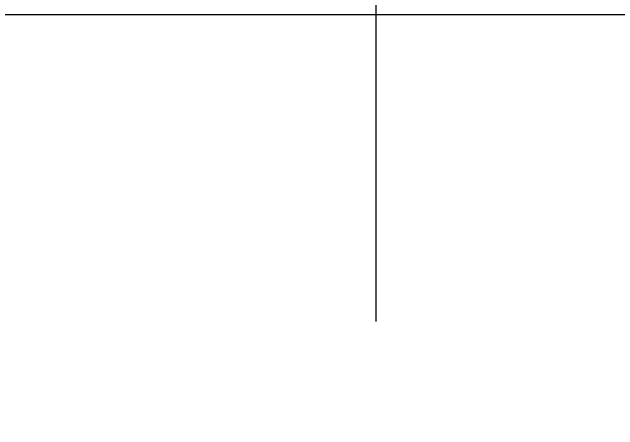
# Model space of a CAD drawing. Extents: x 14045 to 14886, y -16070 to -15429.
# Drawn here: x 14447.94 to 14461.76, y -15748.08 to -15738.55 of the extents above; entities that cross this region are included whole.
import ezdxf

# ---------------------------------------------------------------- set-up
doc = ezdxf.new("R2010")
doc.units = 0
doc.header["$MEASUREMENT"] = 0
doc.linetypes.add('CENTER', pattern=[47.5, 22, -8.5, 8.5, -8.5])
doc.linetypes.add('CENTER2', pattern=[28.575, 19.05, -3.175, 3.175, -3.175])
doc.layers.get('0').update_dxf_attribs({"color": 3, "linetype": 'CONTINUOUS'})
doc.layers.add('CENTER', color=1, linetype='CENTER2')
doc.layers.add('DIM_', color=6, linetype='CONTINUOUS', lineweight=9)
doc.styles.get("Standard").update_dxf_attribs({"font": 'Gulim.ttf'})
doc.dimstyles.new('사본(2) STANDARD', dxfattribs={"dimscale": 0, "dimtxt": 5, "dimasz": 5, "dimexe": 1.25, "dimexo": 0.625, "dimgap": 1.5, "dimtad": 3, "dimtih": 1, "dimtoh": 1, "dimdec": 1, "dimzin": 9, "dimdsep": 46, "dimtxsty": 'Standard', "dimcen": 2.5, "dimclrd": 3, "dimclre": 3, "dimclrt": 4, "dimadec": 0, "dimazin": 0, "dimtfac": 1, "dimtdec": 1, "dimtmove": 0, "dimatfit": 3, "dimfxl": 1.25, "dimtfill": 1, "dimtolj": 1, "dimtzin": 0, "dimarcsym": 0})

# ---------------------------------------------------------------- blocks, each defined once
blk = doc.blocks.new('*D17')
at = {"layer": 'DIM_', "color": 3, "lineweight": -2, "transparency": 16777216}
for p, q in [((14418.023, -15700.588), (14368.684, -15700.588)), ((14369.934, -15705.588), (14369.934, -15748.531)), ((14369.934, -15799.614), (14369.934, -15756.671)), ((14491.215, -15804.614), (14368.684, -15804.614))]:
    blk.add_line(p, q, dxfattribs=at)
at = {"layer": 'DIM_', "color": 3, "transparency": 16777216}
for points in [[(14369.101, -15705.588), (14370.767, -15705.588), (14369.934, -15700.588)], [(14369.101, -15799.614), (14370.767, -15799.614), (14369.934, -15804.614)]]:
    blk.add_solid(points, dxfattribs=at)
at = {"layer": 'DIM_', "color": 4, "transparency": 16777216, "insert": (14369.934, -15752.601), "char_height": 5, "attachment_point": 5, "bg_fill": 3, "box_fill_scale": 1.25, "bg_fill_color": 256, "bg_fill_true_color": 13158600, "bg_fill_transparency": 0}
blk.add_mtext('\\A1;104', dxfattribs=at)
blk = doc.blocks.new('*D19')
at = {"layer": 'DIM_', "color": 3, "lineweight": -2, "transparency": 16777216}
for p, q in [((14418.669, -15700.964), (14418.669, -15831.57)), ((14516.24, -15805.039), (14516.24, -15831.57)), ((14423.669, -15830.32), (14459.354, -15830.32)), ((14511.24, -15830.32), (14475.556, -15830.32))]:
    blk.add_line(p, q, dxfattribs=at)
at = {"layer": 'DIM_', "color": 3, "transparency": 16777216}
for points in [[(14423.669, -15829.487), (14423.669, -15831.154), (14418.669, -15830.32)], [(14511.24, -15829.487), (14511.24, -15831.154), (14516.24, -15830.32)]]:
    blk.add_solid(points, dxfattribs=at)
at = {"layer": 'DIM_', "color": 4, "transparency": 16777216, "insert": (14467.455, -15830.32), "char_height": 5, "attachment_point": 5, "bg_fill": 3, "box_fill_scale": 1.25, "bg_fill_color": 256, "bg_fill_true_color": 13158600, "bg_fill_transparency": 0}
blk.add_mtext('\\A1;97.6', dxfattribs=at)

msp = doc.modelspace()

# ---------------------------------------------------------------- linework, layer by layer
at = {"linetype": 'Continuous', "lineweight": 18, "extrusion": (0, 1, 0)}
msp.add_line((14465.24, -15738.614), (14447.24, -15738.614), dxfattribs=at)

# ---------------------------------------------------------------- next in the draw order: dimensions: what is measured, and where the dimension line sits
at = {"layer": 'DIM_'}
dim = msp.add_linear_dim(base=(14369.934, -15804.614), p1=(14418.648, -15700.588), p2=(14491.84, -15804.614), angle=90, dimstyle='사본(2) STANDARD', override={"dimscale": 1, "dimtad": 0}, dxfattribs=at)
dim.commit()
dim.dimension.update_dxf_attribs({"geometry": '*D17', "text_midpoint": (14369.934, -15752.601)})

# ---------------------------------------------------------------- next in the draw order: linework, layer by layer
at = {"layer": 'CENTER', "color": 1, "linetype": 'CENTER', "lineweight": 13}
msp.add_line((14456.24, -15745.614), (14456.24, -15670.314), dxfattribs=at)

# ---------------------------------------------------------------- next in the draw order: dimensions: what is measured, and where the dimension line sits
at = {"layer": 'DIM_'}
dim = msp.add_linear_dim(base=(14516.24, -15830.32), p1=(14418.669, -15700.339), p2=(14516.24, -15804.414), dimstyle='사본(2) STANDARD', override={"dimscale": 1, "dimtad": 0}, dxfattribs=at)
dim.commit()
dim.dimension.update_dxf_attribs({"geometry": '*D19', "text_midpoint": (14467.455, -15830.32)})

doc.saveas('drawing.dxf')
